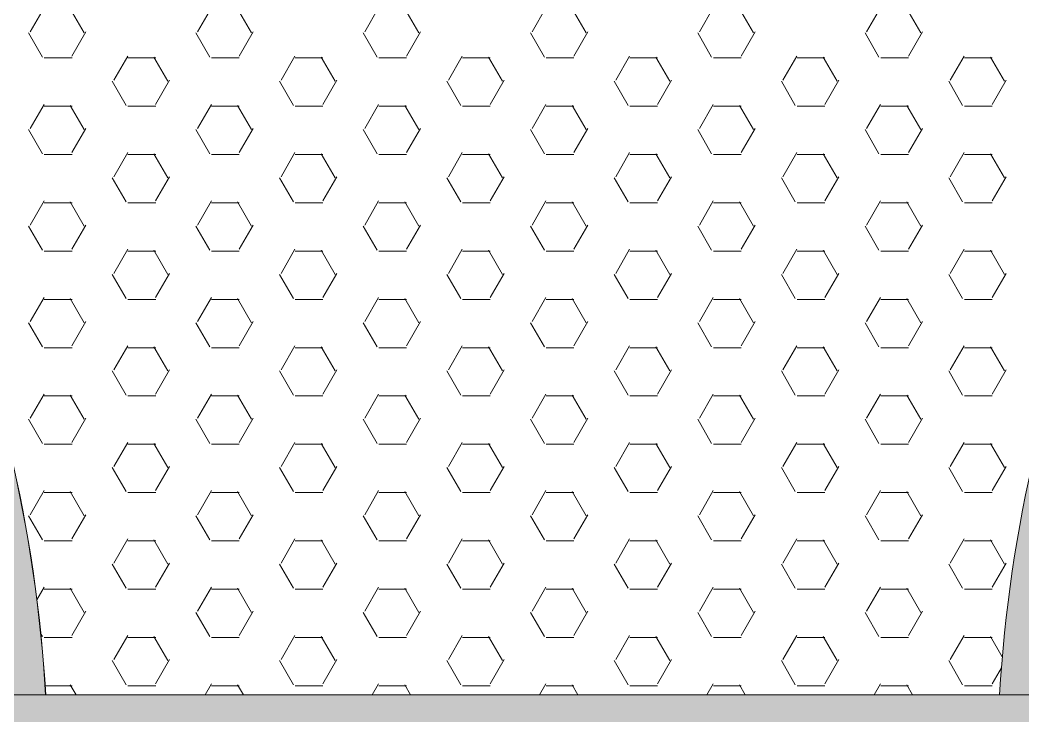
# Model space of a CAD drawing. Header units: inches. Extents: x 258415 to 640093, y 441672 to 945769.
# Drawn here: x 299344.7 to 299404.7, y 465809.5 to 465851.1 of the extents above; entities that cross this region are included whole.
import ezdxf

# ---------------------------------------------------------------- set-up
doc = ezdxf.new("R2010")
doc.units = ezdxf.units.IN
doc.header["$MEASUREMENT"] = 0
doc.linetypes.add('HIDDEN', pattern=[0.375, 0.25, -0.125])
doc.layers.add('CQ SPOT DETAIL DIMENSION', color=9, linetype='Continuous')
doc.layers.add('E-LITE-FIXT-NORM-CEILING', color=3, linetype='Continuous')

# ---------------------------------------------------------------- blocks, each defined once
blk = doc.blocks.new('CH20')
h = blk.add_hatch(color=2)
h.set_gradient(color1=(255, 255, 0), color2=(102, 102, 0), rotation=45, one_color=1, tint=0.2000000029802322, name='CYLINDER')
edge = h.paths.add_edge_path()
edge.add_arc((-510.5373536564147, -400.6080418880101), 406.0924968016713, 2.999960191699566, 36.44734295059212)
edge.add_line((-183.875255284398, -159.3550845054997), (-171.5229554146863, -159.355084505496))
edge.add_arc((-510.4231177885594, -400.5443848424347), 415.9634583158242, 2.9199275375581806, 35.43879091356291, ccw=False)
edge.add_line((-94.9997046240023, -379.355084505487), (-105.0013777416861, -379.3550845054888))
at = {"lineweight": 0, "true_color": 0xc6ecec}
h = blk.add_hatch(dxfattribs=at)
h.set_pattern_fill('HEX', color=254, scale=1.75, style=0)
h.set_pattern_definition([(0, (-8405.160711264965, -2014.935615918386), (0, 9.623705), [5.556249999999999, -11.1125]), (120, (-8405.160711264965, -2014.935615918386), (-8.33437300852732, -4.811852499999996), [5.556249999999995, -11.11249999999999]), (59.99999999999999, (-8399.604461264971, -2014.935615918386), (-8.33437300852732, 4.811852500000001), [5.556249999999999, -11.1125])])
edge = h.paths.add_edge_path()
edge.add_line((-171.5229554147081, -159.3550845054669), (171.5231555335194, -159.3550845054669))
edge.add_arc((510.4291601430304, -400.5467948518672), 415.9696155973429, 144.5614052286772, 177.0797833343636)
edge.add_line((94.9997046240533, -379.3550845054688), (-95.04604241342892, -379.3550845054688))
edge.add_arc((-510.2885216278555, -400.4101019882582), 415.7759376218677, 2.902716905610398, 35.43446912934993)
h = blk.add_hatch(color=2)
h.set_gradient(color1=(255, 255, 0), color2=(102, 102, 0), rotation=45, one_color=1, tint=0.2000000029802322, name='CYLINDER')
edge = h.paths.add_edge_path()
edge.add_arc((510.5373536564693, -400.6080418879174), 406.0924968016719, 143.5526570494183, 177.0000398083108)
edge.add_line((105.0013777417334, -379.3550845054688), (94.99970462404964, -379.3550845054706))
edge.add_arc((510.423117788614, -400.544384842342), 415.9634583158249, 144.5612090864476, 177.0800724624523, ccw=False)
edge.add_line((171.5229554146936, -159.3550845054669), (183.8752552844089, -159.3550845054669))
h = blk.add_hatch(color=2)
h.set_gradient(color1=(255, 255, 0), color2=(168, 168, 0), one_color=1, tint=0.3300000131130219, name='INVCYLINDER')
h.paths.add_polyline_path([(249.9999999999927, -379.3550845055252), (240.0006888708522, -379.3550845055252), (-250.0000000000073, -379.3550845054668), (-250.0000000000073, -389.355084505467), (249.9999999999927, -389.355084505467)])
at = {"color": 2, "lineweight": 0}
blk.add_line((-250.0000000000073, -379.3550845054668), (-7.276000000000001e-12, -379.3550845054668), dxfattribs=at)
for points in [[(-124.9999999999345, -379.3550845056251, 0.1561163741445666), (-209.1028330644476, -159.3550845055051), (-183.8752552844016, -159.3550845054997, -0.1469867803321751), (-105.0013777416861, -379.3550845054888), (-94.9997046240023, -379.355084505487, 0.1428502593180689), (-171.5229554146863, -159.3550845054997), (-183.875255284398, -159.3550845054997)], [(-171.5229554147081, -159.3550845054669), (171.5231555335231, -159.3550845054669, 0.1428480987196165), (94.9997046240533, -379.3550845054688), (-95.04604241342894, -379.3550845054688, 0.1429076455945071), (-171.5229554147081, -159.3550845054669, -1.011807207520564)], [(124.9999999999854, -379.3550845056017, -0.1561163741445666), (209.1028330644549, -159.3550845054669), (183.8752552844089, -159.3550845054669, 0.1469867803321751), (105.0013777417334, -379.3550845054688), (94.9997046240533, -379.3550845054706, -0.1428502593180689), (171.5229554146936, -159.3550845054669), (183.8752552844089, -159.3550845054669)]]:
    blk.add_lwpolyline(points, format="xyb", dxfattribs=at)
for points in [[(-250.0000000000073, -379.3550845054688), (249.9999999999927, -379.3550845054688), (249.9999999999927, -419.3550845054668), (-250.0000000000073, -419.3550845054668)], [(249.9999999999927, -379.3550845054668), (-250.0000000000073, -379.3550845054668), (-250.0000000000073, -419.3550845054668), (249.9999999999927, -419.3550845054668)]]:
    blk.add_lwpolyline(points, close=True, dxfattribs=at)
blk = doc.blocks.new('CH21')
at = {"color": 2, "lineweight": 0, "xscale": 1.199999999999999}
blk.add_blockref('CH20', (-28212.40102377517, 10805.44947337786), dxfattribs=at)
blk = doc.blocks.new('SMDS')
at = {"layer": 'E-LITE-FIXT-NORM-CEILING', "linetype": 'HIDDEN', "xscale": 0.25, "yscale": 0.25, "zscale": 0.25}
blk.add_blockref('CH21', (391895.0770739196, 476521.5739663898), dxfattribs=at)

msp = doc.modelspace()

# ---------------------------------------------------------------- block references
at = {"layer": 'CQ SPOT DETAIL DIMENSION'}
msp.add_blockref('SMDS', (-85467.1891263231, -13317.36803634645), dxfattribs=at)

doc.saveas('drawing.dxf')
